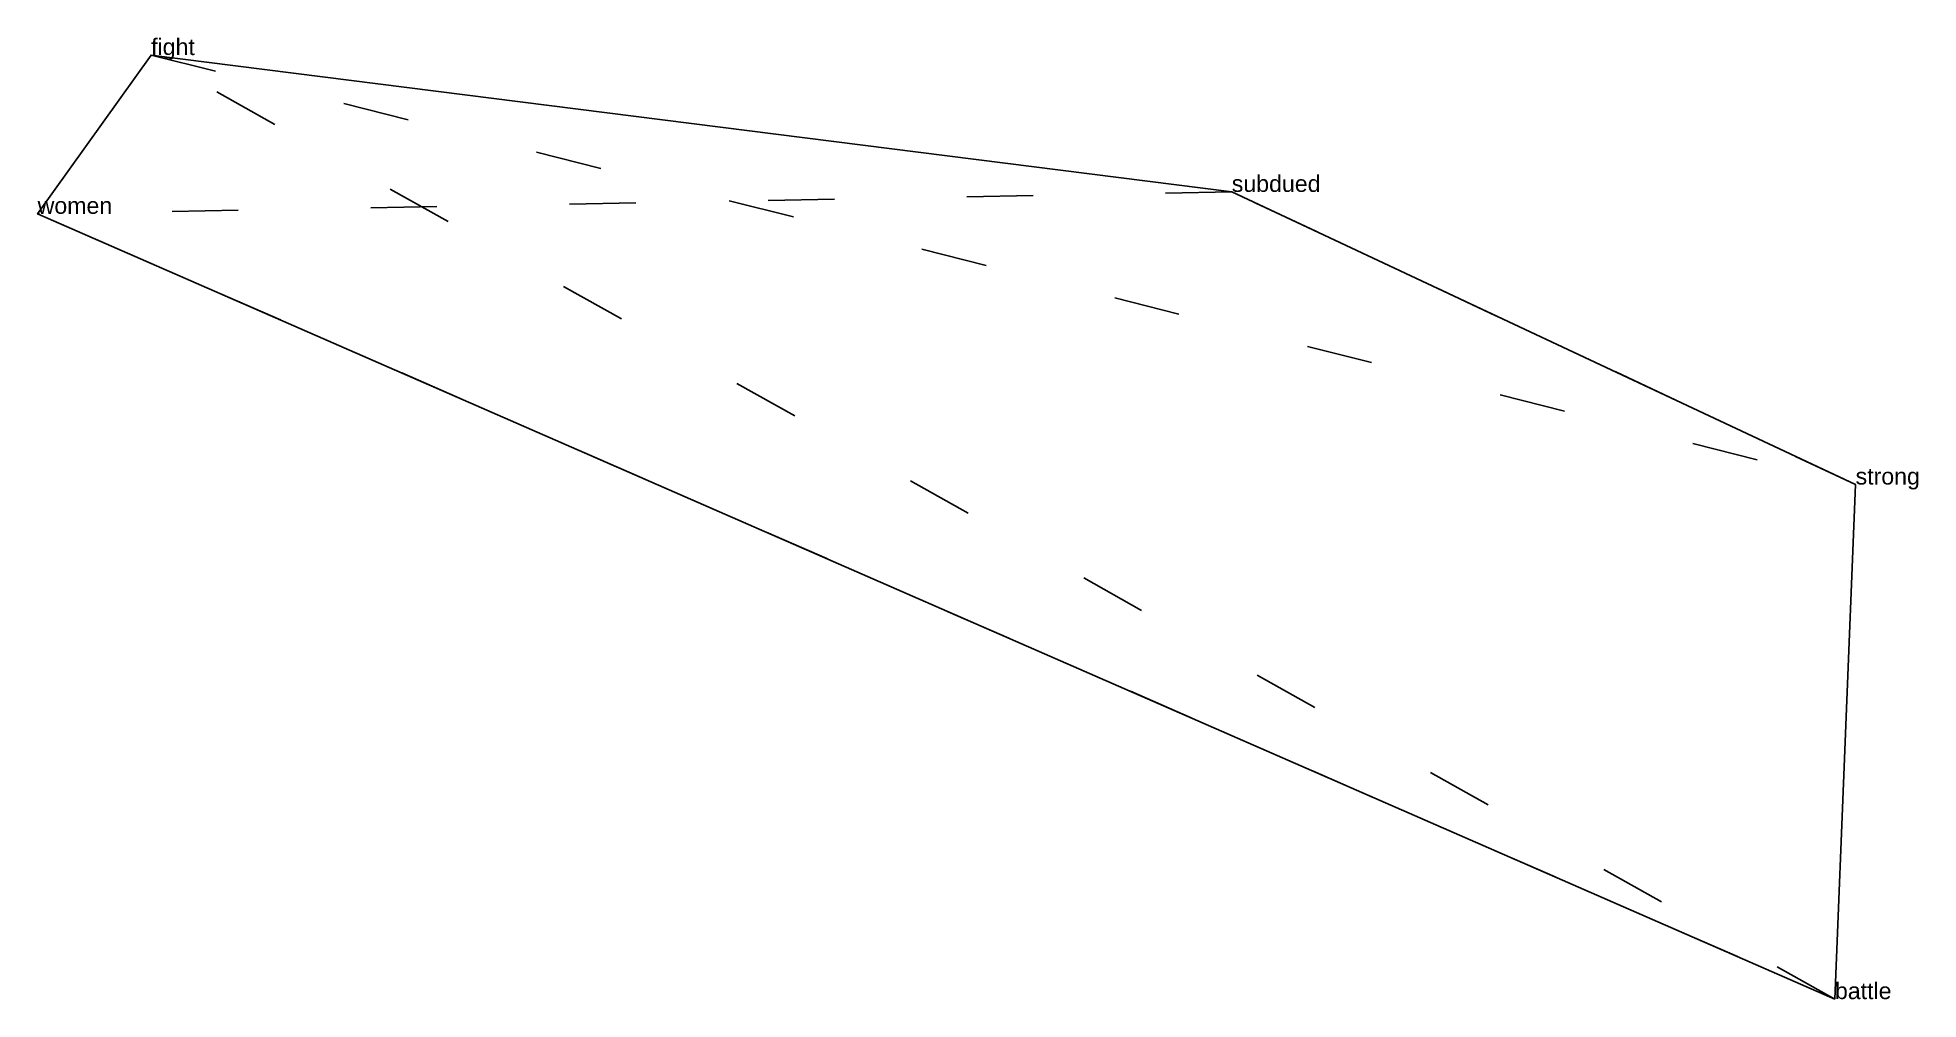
# Model space of a CAD drawing. Extents: x -1.44 to 1.39, y -1.18 to 0.27.
import ezdxf

# ---------------------------------------------------------------- set-up
doc = ezdxf.new("R2010")
doc.units = 0
doc.linetypes.add('DOT', pattern=[0.2, 0, -0.2])
doc.layers.add('TEXT', color=1, linetype='CONTINUOUS')
doc.styles.get("Standard").update_dxf_attribs({"font": 'arial.ttf'})

msp = doc.modelspace()

# ---------------------------------------------------------------- linework, layer by layer
at = {"layer": 'INTERNAL', "linetype": 'DOT'}
msp.add_polyline3d([(-1.2732, 0.2401, 0), (1.2998, -0.408, 0), (0.3581, 0.0336, 0), (-1.4445, 0.0005, 0), (1.2686, -1.1846, 0), (-1.2732, 0.2401, 0)], close=True, dxfattribs=at)
at = {"layer": 'OUTLINE', "linetype": 'CONTINUOUS'}
msp.add_polyline3d([(1.2686, -1.1846, 0), (-1.4445, 0.0005, 0), (-1.2732, 0.2401, 0), (0.3581, 0.0336, 0), (1.2998, -0.408, 0), (1.2686, -1.1846, 0)], close=True, dxfattribs=at)

# ---------------------------------------------------------------- texts
at = {"layer": 'TEXT'}
for s, p in [('fight', (-1.2732, 0.2401)), ('subdued', (0.3581, 0.0336)), ('women', (-1.4445, 0.0005)), ('strong', (1.2998, -0.408)), ('battle', (1.2686, -1.1846))]:
    msp.add_text(s, height=0.025, dxfattribs=at).set_placement(p)

doc.saveas('drawing.dxf')
